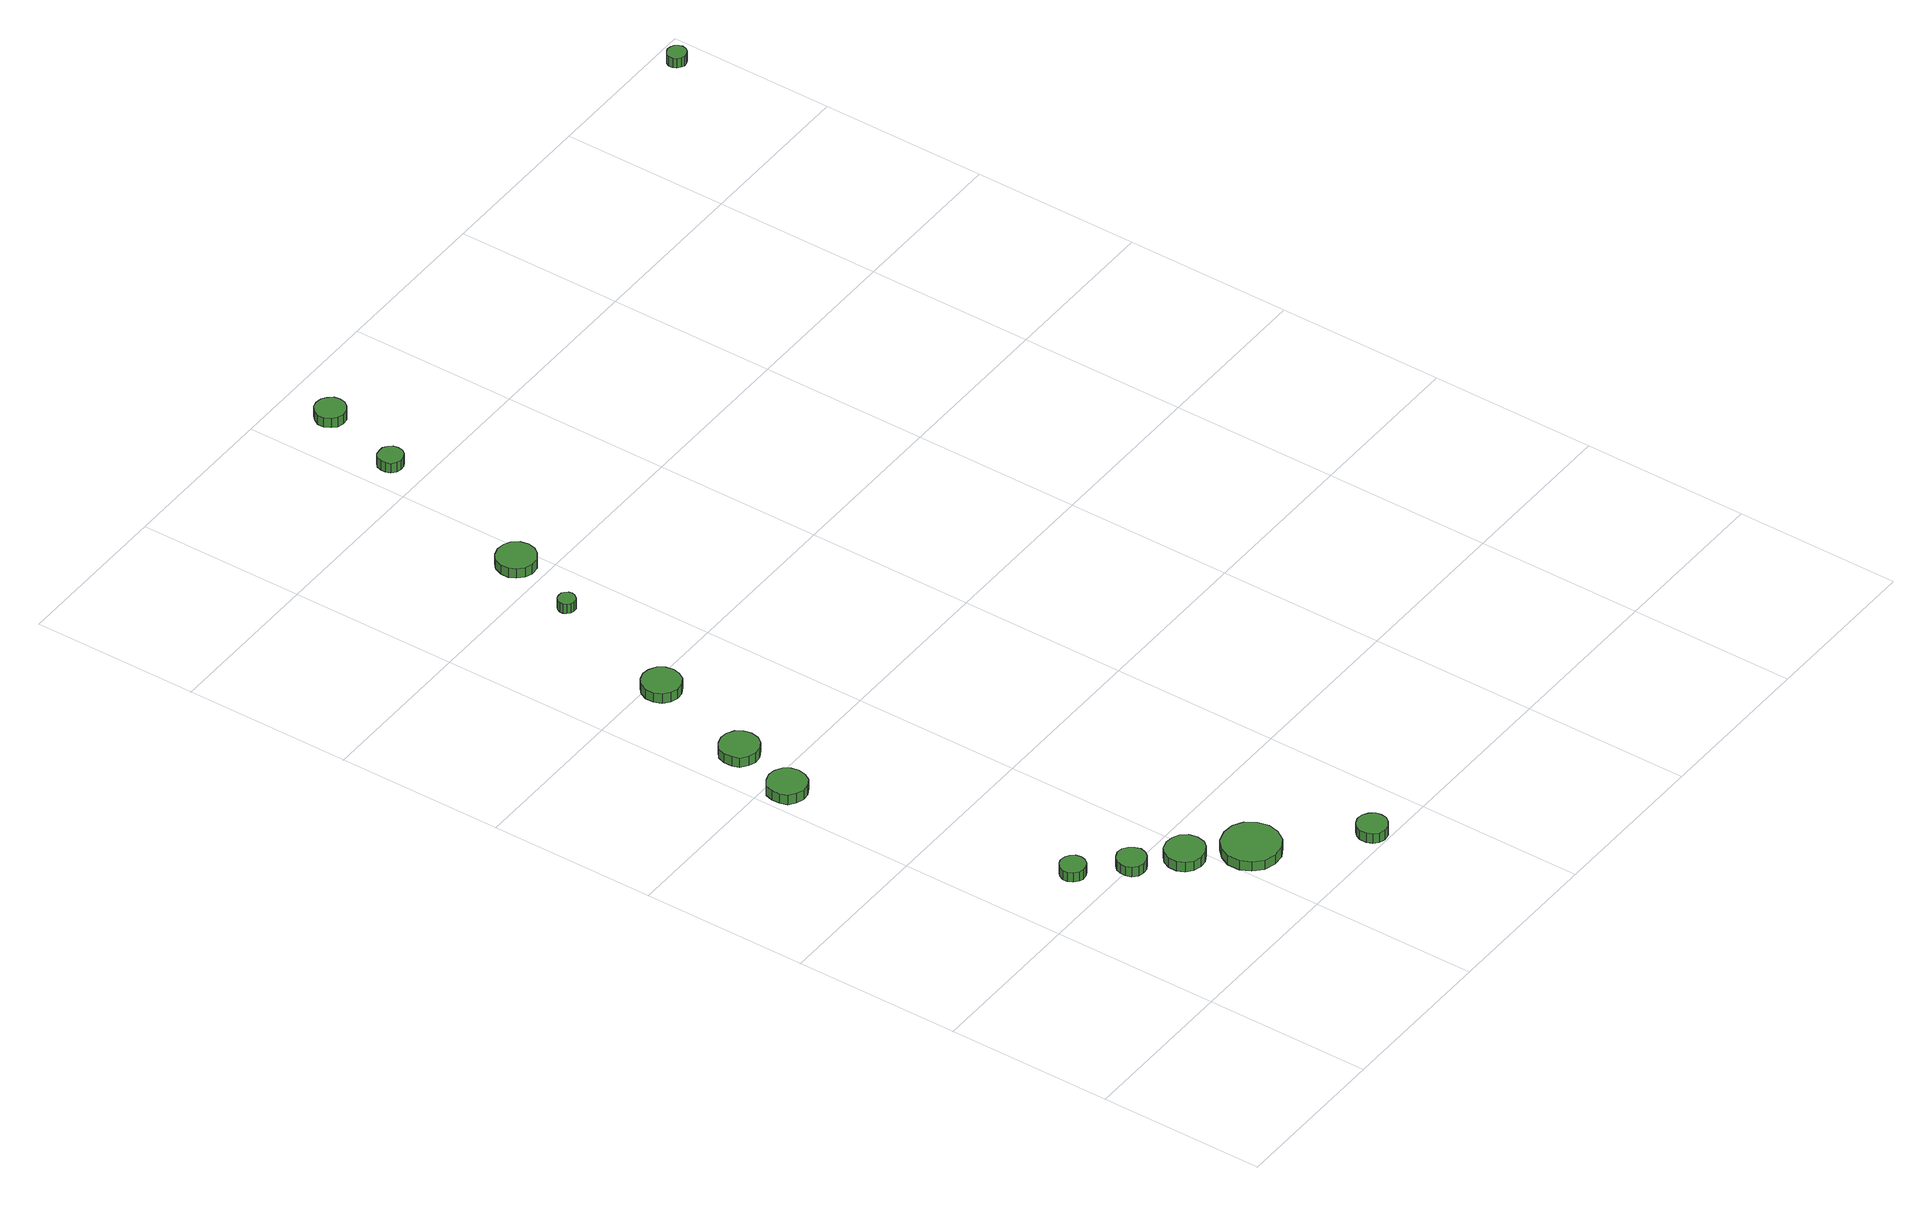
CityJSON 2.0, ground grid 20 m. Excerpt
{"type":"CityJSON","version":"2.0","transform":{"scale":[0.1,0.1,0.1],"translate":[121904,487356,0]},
"CityObjects":{
"tree1":{"type":"SolitaryVegetationObject","attributes":{"function":"something"},"geometry":[{"type":"MultiSurface","lod":"1","boundaries":[[[0,1,2,3,4,5,6,7,8,9,10,11,12,13,14]],[[15,16,17,18,19,20,21,22,23,24,25,26,27,28,29]],[[0,29,28,1]],[[1,28,27,2]],[[2,27,26,3]],[[3,26,25,4]],[[4,25,24,5]],[[5,24,23,6]],[[6,23,22,7]],[[7,22,21,8]],[[8,21,20,9]],[[9,20,19,10]],[[10,19,18,11]],[[11,18,17,12]],[[12,17,16,13]],[[13,16,15,14]],[[14,15,29,0]]]}]},
"tree2":{"type":"SolitaryVegetationObject","attributes":{"function":"something"},"geometry":[{"type":"MultiSurface","lod":"1","boundaries":[[[30,31,32,33,34,35,36,37,38,39,40,41,42,43,44]],[[45,46,47,48,49,50,51,52,53,54,55,56,57,58,59]],[[30,59,58,31]],[[31,58,57,32]],[[32,57,56,33]],[[33,56,55,34]],[[34,55,54,35]],[[35,54,53,36]],[[36,53,52,37]],[[37,52,51,38]],[[38,51,50,39]],[[39,50,49,40]],[[40,49,48,41]],[[41,48,47,42]],[[42,47,46,43]],[[43,46,45,44]],[[44,45,59,30]]]}]},
"tree3":{"type":"SolitaryVegetationObject","attributes":{"function":"something"},"geometry":[{"type":"MultiSurface","lod":"1","boundaries":[[[60,61,62,63,64,65,66,67,68,69,70,71,72,73,74]],[[75,76,77,78,79,80,81,82,83,84,85,86,87,88,89]],[[60,89,88,61]],[[61,88,87,62]],[[62,87,86,63]],[[63,86,85,64]],[[64,85,84,65]],[[65,84,83,66]],[[66,83,82,67]],[[67,82,81,68]],[[68,81,80,69]],[[69,80,79,70]],[[70,79,78,71]],[[71,78,77,72]],[[72,77,76,73]],[[73,76,75,74]],[[74,75,89,60]]]}]},
"tree4":{"type":"SolitaryVegetationObject","attributes":{"function":"something"},"geometry":[{"type":"MultiSurface","lod":"1","boundaries":[[[90,91,92,93,94,95,96,97,98,99,100,101,102,103,104]],[[105,106,107,108,109,110,111,112,113,114,115,116,117,118,119]],[[90,119,118,91]],[[91,118,117,92]],[[92,117,116,93]],[[93,116,115,94]],[[94,115,114,95]],[[95,114,113,96]],[[96,113,112,97]],[[97,112,111,98]],[[98,111,110,99]],[[99,110,109,100]],[[100,109,108,101]],[[101,108,107,102]],[[102,107,106,103]],[[103,106,105,104]],[[104,105,119,90]]]}]},
"tree5":{"type":"SolitaryVegetationObject","attributes":{"function":"something"},"geometry":[{"type":"MultiSurface","lod":"1","boundaries":[[[120,121,122,123,124,125,126,127,128,129,130,131,132,133,134]],[[135,136,137,138,139,140,141,142,143,144,145,146,147,148,149]],[[120,149,148,121]],[[121,148,147,122]],[[122,147,146,123]],[[123,146,145,124]],[[124,145,144,125]],[[125,144,143,126]],[[126,143,142,127]],[[127,142,141,128]],[[128,141,140,129]],[[129,140,139,130]],[[130,139,138,131]],[[131,138,137,132]],[[132,137,136,133]],[[133,136,135,134]],[[134,135,149,120]]]}]},
"tree6":{"type":"SolitaryVegetationObject","attributes":{"function":"something"},"geometry":[{"type":"MultiSurface","lod":"1","boundaries":[[[150,151,152,153,154,155,156,157,158,159,160,161,162,163,164]],[[165,166,167,168,169,170,171,172,173,174,175,176,177,178,179]],[[150,179,178,151]],[[151,178,177,152]],[[152,177,176,153]],[[153,176,175,154]],[[154,175,174,155]],[[155,174,173,156]],[[156,173,172,157]],[[157,172,171,158]],[[158,171,170,159]],[[159,170,169,160]],[[160,169,168,161]],[[161,168,167,162]],[[162,167,166,163]],[[163,166,165,164]],[[164,165,179,150]]]}]},
"tree7":{"type":"SolitaryVegetationObject","attributes":{"function":"something"},"geometry":[{"type":"MultiSurface","lod":"1","boundaries":[[[180,181,182,183,184,185,186,187,188,189,190,191,192,193,194]],[[195,196,197,198,199,200,201,202,203,204,205,206,207,208,209]],[[180,209,208,181]],[[181,208,207,182]],[[182,207,206,183]],[[183,206,205,184]],[[184,205,204,185]],[[185,204,203,186]],[[186,203,202,187]],[[187,202,201,188]],[[188,201,200,189]],[[189,200,199,190]],[[190,199,198,191]],[[191,198,197,192]],[[192,197,196,193]],[[193,196,195,194]],[[194,195,209,180]]]}]},
"tree8":{"type":"SolitaryVegetationObject","attributes":{"function":"something"},"geometry":[{"type":"MultiSurface","lod":"1","boundaries":[[[210,211,212,213,214,215,216,217,218,219,220,221,222,223,224]],[[225,226,227,228,229,230,231,232,233,234,235,236,237,238,239]],[[210,239,238,211]],[[211,238,237,212]],[[212,237,236,213]],[[213,236,235,214]],[[214,235,234,215]],[[215,234,233,216]],[[216,233,232,217]],[[217,232,231,218]],[[218,231,230,219]],[[219,230,229,220]],[[220,229,228,221]],[[221,228,227,222]],[[222,227,226,223]],[[223,226,225,224]],[[224,225,239,210]]]}]},
"tree9":{"type":"SolitaryVegetationObject","attributes":{"function":"something"},"geometry":[{"type":"MultiSurface","lod":"1","boundaries":[[[240,241,242,243,244,245,246,247,248,249,250,251,252,253,254]],[[255,256,257,258,259,260,261,262,263,264,265,266,267,268,269]],[[240,269,268,241]],[[241,268,267,242]],[[242,267,266,243]],[[243,266,265,244]],[[244,265,264,245]],[[245,264,263,246]],[[246,263,262,247]],[[247,262,261,248]],[[248,261,260,249]],[[249,260,259,250]],[[250,259,258,251]],[[251,258,257,252]],[[252,257,256,253]],[[253,256,255,254]],[[254,255,269,240]]]}]},
"tree10":{"type":"SolitaryVegetationObject","attributes":{"function":"something"},"geometry":[{"type":"MultiSurface","lod":"1","boundaries":[[[270,271,272,273,274,275,276,277,278,279,280,281,282,283,284]],[[285,286,287,288,289,290,291,292,293,294,295,296,297,298,299]],[[270,299,298,271]],[[271,298,297,272]],[[272,297,296,273]],[[273,296,295,274]],[[274,295,294,275]],[[275,294,293,276]],[[276,293,292,277]],[[277,292,291,278]],[[278,291,290,279]],[[279,290,289,280]],[[280,289,288,281]],[[281,288,287,282]],[[282,287,286,283]],[[283,286,285,284]],[[284,285,299,270]]]}]},
"tree11":{"type":"SolitaryVegetationObject","attributes":{"function":"something"},"geometry":[{"type":"MultiSurface","lod":"1","boundaries":[[[300,301,302,303,304,305,306,307,308,309,310,311,312,313,314]],[[315,316,317,318,319,320,321,322,323,324,325,326,327,328,329]],[[300,329,328,301]],[[301,328,327,302]],[[302,327,326,303]],[[303,326,325,304]],[[304,325,324,305]],[[305,324,323,306]],[[306,323,322,307]],[[307,322,321,308]],[[308,321,320,309]],[[309,320,319,310]],[[310,319,318,311]],[[311,318,317,312]],[[312,317,316,313]],[[313,316,315,314]],[[314,315,329,300]]]}]},
"tree12":{"type":"SolitaryVegetationObject","attributes":{"function":"something"},"geometry":[{"type":"MultiSurface","lod":"1","boundaries":[[[330,331,332,333,334,335,336,337,338,339,340,341,342,343,344]],[[345,346,347,348,349,350,351,352,353,354,355,356,357,358,359]],[[330,359,358,331]],[[331,358,357,332]],[[332,357,356,333]],[[333,356,355,334]],[[334,355,354,335]],[[335,354,353,336]],[[336,353,352,337]],[[337,352,351,338]],[[338,351,350,339]],[[339,350,349,340]],[[340,349,348,341]],[[341,348,347,342]],[[342,347,346,343]],[[343,346,345,344]],[[344,345,359,330]]]}]},
"tree13":{"type":"SolitaryVegetationObject","attributes":{"function":"something"},"geometry":[{"type":"MultiSurface","lod":"1","boundaries":[[[360,361,362,363,364,365,366,367,368,369,370,371,372,373,374]],[[375,376,377,378,379,380,381,382,383,384,385,386,387,388,389]],[[360,389,388,361]],[[361,388,387,362]],[[362,387,386,363]],[[363,386,385,364]],[[364,385,384,365]],[[365,384,383,366]],[[366,383,382,367]],[[367,382,381,368]],[[368,381,380,369]],[[369,380,379,370]],[[370,379,378,371]],[[371,378,377,372]],[[372,377,376,373]],[[373,376,375,374]],[[374,375,389,360]]]}]}
},
"vertices":[
[102,242,21],[101,248,21],[97,253,21],[92,256,21],[85,257,21],[80,255,21],[75,251,21],[72,245,21],[72,239,21],[75,233,21],[80,229,21],[85,227,21],[92,228,21],[97,231,21],[101,236,21],[101,236,8],[97,231,8],[92,228,8],[85,227,8],[80,229,8],[75,233,8],[72,239,8],[72,245,8],[75,251,8],[80,255,8],[85,257,8],[92,256,8],[97,253,8],[101,248,8],[102,242,8],
[154,199,17],[152,206,17],[148,212,17],[142,216,17],[135,217,17],[128,214,17],[122,209,17],[120,203,17],[120,196,17],[122,189,17],[128,184,17],[135,182,17],[142,183,17],[148,187,17],[152,192,17],[152,192,4],[148,187,4],[142,183,4],[135,182,4],[128,184,4],[122,189,4],[120,196,4],[120,203,4],[122,209,4],[128,214,4],[135,217,4],[142,216,4],[148,212,4],[152,206,4],[154,199,4],
[48,574,21],[46,583,21],[41,591,21],[32,596,21],[23,597,21],[14,594,21],[6,588,21],[3,579,21],[3,569,21],[6,560,21],[14,554,21],[23,551,21],[32,552,21],[41,557,21],[46,565,21],[46,565,8],[41,557,8],[32,552,8],[23,551,8],[14,554,8],[6,560,8],[3,569,8],[3,579,8],[6,588,8],[14,594,8],[23,597,8],[32,596,8],[41,591,8],[46,583,8],[48,574,8],
[203,159,19],[201,169,19],[195,177,19],[186,181,19],[177,182,19],[167,179,19],[160,173,19],[156,164,19],[156,154,19],[160,145,19],[167,139,19],[177,136,19],[186,137,19],[195,142,19],[201,149,19],[201,149,6],[195,142,6],[186,137,6],[177,136,6],[167,139,6],[160,145,6],[156,154,6],[156,164,6],[160,173,6],[167,179,6],[177,182,6],[186,181,6],[195,177,6],[201,169,6],[203,159,6],
[73,654,18],[71,663,18],[66,671,18],[57,676,18],[48,677,18],[39,674,18],[31,668,18],[28,659,18],[28,649,18],[31,640,18],[39,634,18],[48,631,18],[57,632,18],[66,637,18],[71,644,18],[71,644,5],[66,637,5],[57,632,5],[48,631,5],[39,634,5],[31,640,5],[28,649,5],[28,659,5],[31,668,5],[39,674,5],[48,677,5],[57,676,5],[66,671,5],[71,663,5],[73,654,5],
[264,107,18],[261,121,18],[253,133,18],[241,140,18],[227,141,18],[213,137,18],[203,127,18],[197,115,18],[197,100,18],[203,88,18],[213,78,18],[227,74,18],[241,75,18],[253,82,18],[261,94,18],[261,94,5],[253,82,5],[241,75,5],[227,74,5],[213,78,5],[203,88,5],[197,100,5],[197,115,5],[203,127,5],[213,137,5],[227,141,5],[241,140,5],[253,133,5],[261,121,5],[264,107,5],
[114,785,17],[112,794,17],[107,802,17],[98,807,17],[89,808,17],[80,805,17],[73,799,17],[69,790,17],[69,780,17],[73,771,17],[80,765,17],[89,762,17],[98,763,17],[107,768,17],[112,776,17],[112,776,4],[107,768,4],[98,763,4],[89,762,4],[80,765,4],[73,771,4],[69,780,4],[69,790,4],[73,799,4],[80,805,4],[89,808,4],[98,807,4],[107,802,4],[112,794,4],[114,785,4],
[349,19,17],[348,26,17],[343,32,17],[337,36,17],[329,37,17],[322,34,17],[317,29,17],[314,23,17],[314,15,17],[317,8,17],[322,3,17],[329,1,17],[337,2,17],[343,6,17],[348,12,17],[348,12,4],[343,6,4],[337,2,4],[329,1,4],[322,3,4],[317,8,4],[314,15,4],[314,23,4],[317,29,4],[322,34,4],[329,37,4],[337,36,4],[343,32,4],[348,26,4],[349,19,4],
[156,947,18],[155,951,18],[152,955,18],[149,957,18],[144,957,18],[140,956,18],[137,953,18],[135,949,18],[135,945,18],[137,941,18],[140,938,18],[144,937,18],[149,937,18],[152,939,18],[155,943,18],[155,943,5],[152,939,5],[149,937,5],[144,937,5],[140,938,5],[137,941,5],[135,945,5],[135,949,5],[137,953,5],[140,956,5],[144,957,5],[149,957,5],[152,955,5],[155,951,5],[156,947,5],
[193,1030,22],[191,1040,22],[185,1048,22],[177,1052,22],[167,1053,22],[158,1050,22],[151,1044,22],[147,1035,22],[147,1025,22],[151,1017,22],[158,1010,22],[167,1007,22],[177,1008,22],[185,1013,22],[191,1021,22],[191,1021,9],[185,1013,9],[177,1008,9],[167,1007,9],[158,1010,9],[151,1017,9],[147,1025,9],[147,1035,9],[151,1044,9],[158,1050,9],[167,1053,9],[177,1052,9],[185,1048,9],[191,1040,9],[193,1030,9],
[246,1238,22],[245,1244,22],[241,1249,22],[236,1252,22],[230,1252,22],[224,1251,22],[219,1247,22],[217,1241,22],[217,1235,22],[219,1229,22],[224,1225,22],[230,1223,22],[236,1224,22],[241,1227,22],[245,1232,22],[245,1232,9],[241,1227,9],[236,1224,9],[230,1223,9],[224,1225,9],[219,1229,9],[217,1235,9],[217,1241,9],[219,1247,9],[224,1251,9],[230,1252,9],[236,1252,9],[241,1249,9],[245,1244,9],[246,1238,9],
[281,1339,18],[280,1346,18],[275,1352,18],[269,1356,18],[261,1357,18],[254,1355,18],[249,1350,18],[245,1343,18],[245,1335,18],[249,1328,18],[254,1323,18],[261,1321,18],[269,1322,18],[275,1326,18],[280,1332,18],[280,1332,5],[275,1326,5],[269,1322,5],[261,1321,5],[254,1323,5],[249,1328,5],[245,1335,5],[245,1343,5],[249,1350,5],[254,1355,5],[261,1357,5],[269,1356,5],[275,1352,5],[280,1346,5],[281,1339,5],
[982,1377,15],[981,1381,15],[978,1385,15],[974,1387,15],[969,1388,15],[965,1386,15],[961,1383,15],[959,1379,15],[959,1374,15],[961,1370,15],[965,1367,15],[969,1365,15],[974,1366,15],[978,1368,15],[981,1372,15],[981,1372,2],[978,1368,2],[974,1366,2],[969,1365,2],[965,1367,2],[961,1370,2],[959,1374,2],[959,1379,2],[961,1383,2],[965,1386,2],[969,1388,2],[974,1387,2],[978,1385,2],[981,1381,2],[982,1377,2]
]}
